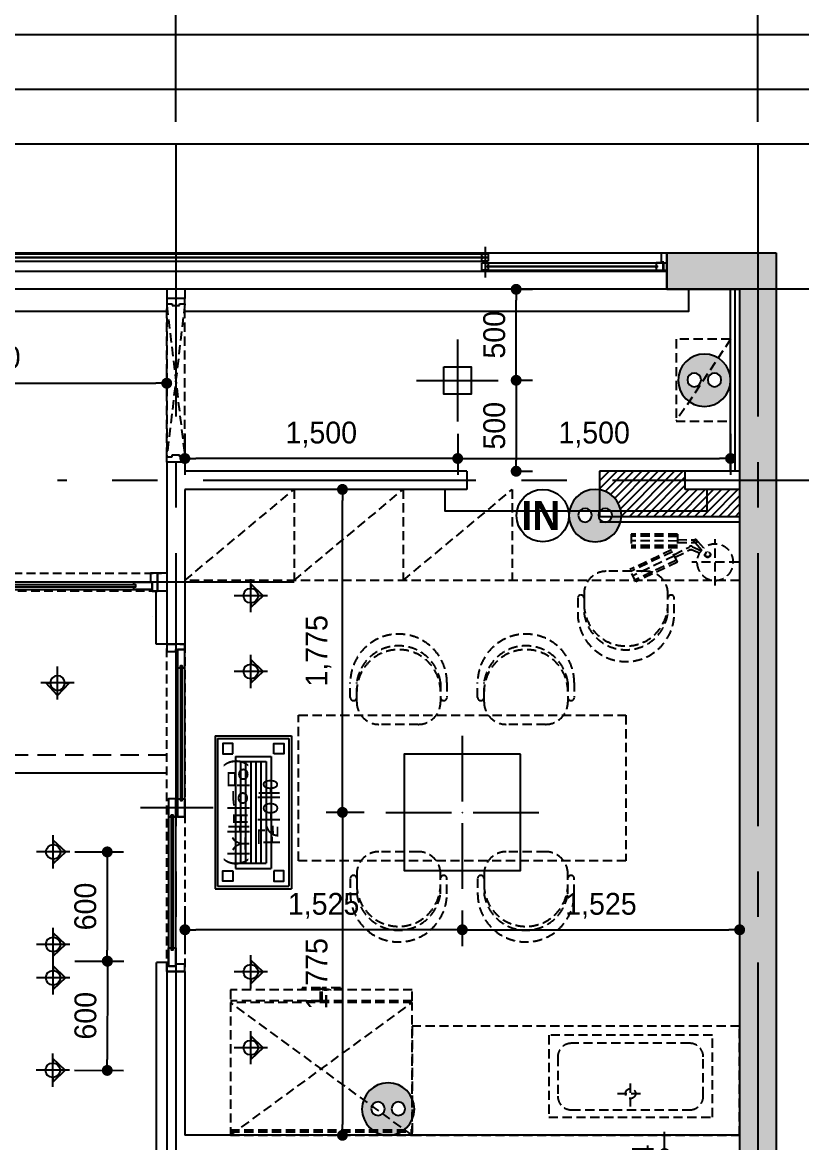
# Model space of a CAD drawing. Header units: millimetres. Extents: x -224448 to 1592092, y -164641 to 319001.
# Drawn here: x 165381 to 169665, y 159510 to 165667 of the extents above; entities that cross this region are included whole.
import ezdxf

# ---------------------------------------------------------------- set-up
doc = ezdxf.new("R2010")
doc.units = ezdxf.units.MM
for name, pattern in [('CENTER2', [1.125, 0.75, -0.125, 0.125, -0.125]), ('DH-HID2', [1.2, 0.8, -0.4]), ('HIDDEN', [9.525, 6.35, -3.175]), ('HIDDENX2', [19.05, 12.7, -6.35])]:
    doc.linetypes.add(name, pattern=pattern)
doc.layers.get('Defpoints').update_dxf_attribs({"color": 35})
for name, color, linetype in [('ARREA', 1, 'Continuous'), ('CO-DO-FR', 7, 'Continuous'), ('CO-DOOR', 8, 'Continuous'), ('DIM', 3, 'Continuous'), ('I-LIGHT', 1, 'Continuous'), ('I_CON', 2, 'Continuous'), ('I_FUR', 6, 'Continuous'), ('I_HAT', 8, 'Continuous'), ('I_TXT', 7, 'Continuous'), ('I_WALL', 3, 'Continuous'), ('I_WIN', 5, 'Continuous')]:
    doc.layers.add(name, color=color, linetype=linetype)
doc.styles.add('HY울릉도', font='')
doc.styles.add('IABU-글꼴스타일', font='')
doc.styles.add('맑은고딕', font='malgun.ttf')
doc.styles.get('HY울릉도').set_extended_font_data('HY울릉도L')
doc.styles.get('IABU-글꼴스타일').set_extended_font_data('HY울릉도L')
doc.linetypes.add('BATTING', pattern='A,0.00254,-2.54,[134,ltypeshp.shx,S=2.54,R=0,X=-2.54,Y=0],-5.08,[134,ltypeshp.shx,S=2.54,R=180,X=2.54,Y=0],-2.54', length=10.16254)
doc.dimstyles.new('IABC-100 (SUB)', dxfattribs={"dimscale": 60, "dimtxt": 2, "dimasz": 1, "dimexe": 1.5, "dimexo": 2, "dimgap": 1, "dimtad": 1, "dimdec": 0, "dimdsep": 46, "dimlunit": 6, "dimtxsty": 'IABU-글꼴스타일', "dimblk": '1234_Dot', "dimcen": 1, "dimclrd": 4, "dimclre": 4, "dimclrt": 7, "dimadec": 0, "dimazin": 0, "dimtfac": 1, "dimtdec": 0, "dimtix": 1, "dimtmove": 2, "dimatfit": 3, "dimldrblk": '1234_Dot', "dimfxl": 2, "dimtolj": 1, "dimtzin": 0, "dimarcsym": 0})

# ---------------------------------------------------------------- blocks, each defined once
blk = doc.blocks.new('1234_Dot')
at = {"color": 0, "linetype": 'ByBlock', "lineweight": -2}
blk.add_line((-0.5, 0), (-1, 0), dxfattribs=at)
at = {"color": 0, "linetype": 'ByBlock', "const_width": 0.5}
blk.add_lwpolyline([(-0.25, 0, 1), (0.25, 0, 1)], format="xyb", close=True, dxfattribs=at)
blk = doc.blocks.new('*D414')
at = {"layer": 'Defpoints', "color": 0, "ltscale": 50, "transparency": 16777216}
for p in [(166224.9, 165900.5), (156924.9, 165000.5), (166224.9, 165000.5)]:
    blk.add_point(p, dxfattribs=at)
at = {"layer": 'DIM', "color": 4, "lineweight": -2, "ltscale": 50, "transparency": 16777216}
for p, q in [((156924.9, 165120.5), (156924.9, 165990.5)), ((166224.9, 165120.5), (166224.9, 165990.5)), ((156984.9, 165900.5), (166164.9, 165900.5))]:
    blk.add_line(p, q, dxfattribs=at)
at = {"layer": 'DIM', "color": 4, "lineweight": -2, "ltscale": 50, "transparency": 16777216, "xscale": 60, "yscale": 60, "zscale": 60, "rotation": 180}
blk.add_blockref('1234_Dot', (156924.9, 165900.5), dxfattribs=at)
at = {"layer": 'DIM', "color": 4, "lineweight": -2, "ltscale": 50, "transparency": 16777216, "xscale": 60, "yscale": 60, "zscale": 60}
blk.add_blockref('1234_Dot', (166224.9, 165900.5), dxfattribs=at)
at = {"layer": 'DIM', "color": 7, "ltscale": 50, "transparency": 16777216, "insert": (161574.9, 166031.9), "char_height": 120, "attachment_point": 5, "style": 'IABU-글꼴스타일'}
blk.add_mtext('\\A1;9,300', dxfattribs=at)
blk = doc.blocks.new('*D415')
at = {"layer": 'Defpoints', "color": 0, "ltscale": 50, "transparency": 16777216}
for p in [(169424.9, 165900.5), (166224.9, 165000.5), (169424.9, 165000.5)]:
    blk.add_point(p, dxfattribs=at)
at = {"layer": 'DIM', "color": 4, "lineweight": -2, "ltscale": 50, "transparency": 16777216}
for p, q in [((166224.9, 165120.5), (166224.9, 165990.5)), ((169424.9, 165120.5), (169424.9, 165990.5)), ((166284.9, 165900.5), (169364.9, 165900.5))]:
    blk.add_line(p, q, dxfattribs=at)
at = {"layer": 'DIM', "color": 4, "lineweight": -2, "ltscale": 50, "transparency": 16777216, "xscale": 60, "yscale": 60, "zscale": 60, "rotation": 180}
blk.add_blockref('1234_Dot', (166224.9, 165900.5), dxfattribs=at)
at = {"layer": 'DIM', "color": 4, "lineweight": -2, "ltscale": 50, "transparency": 16777216, "xscale": 60, "yscale": 60, "zscale": 60}
blk.add_blockref('1234_Dot', (169424.9, 165900.5), dxfattribs=at)
at = {"layer": 'DIM', "color": 7, "ltscale": 50, "transparency": 16777216, "insert": (167824.9, 166031.9), "char_height": 120, "attachment_point": 5, "style": 'IABU-글꼴스타일'}
blk.add_mtext('\\A1;3,200', dxfattribs=at)
blk = doc.blocks.new('dd')
at = {"layer": 'I_WIN', "linetype": 'Continuous'}
for p, q in [((15423.6, 19418.1), (15423.6, 19585.8)), ((10973.6, 19551.2), (16423.6, 19550.9)), ((15441.1, 19546.4), (15406.1, 19546.4)), ((15406.1, 19546.4), (15406.1, 19506.4)), ((15406.1, 19546.4), (16423.6, 19546.4)), ((15435.6, 19529.3), (15441.1, 19531.1)), ((15435.6, 19522.9), (15435.6, 19529.3)), ((16370.5, 19528.1), (15435.6, 19528.1)), ((15435.6, 19524.1), (16370.5, 19524.1)), ((15441.1, 19521.1), (15435.6, 19522.9)), ((15441.1, 19531.1), (15441.1, 19546.4)), ((15441.1, 19531.9), (15443.9, 19530.5)), ((15441.1, 19520.3), (15443.9, 19521.7)), ((15441.1, 19506.4), (15441.1, 19521.1)), ((15443.9, 19530.5), (15444.4, 19529.5)), ((15443.9, 19521.7), (15444.4, 19522.7)), ((15444.4, 19529.5), (15444.9, 19528.1)), ((15444.4, 19522.7), (15444.9, 19524.1)), ((16361.6, 19529.5), (16361.1, 19528.1)), ((16361.6, 19522.6), (16361.1, 19524.1)), ((16362.2, 19530.5), (16361.6, 19529.5)), ((16362.2, 19521.6), (16361.6, 19522.6)), ((16364.9, 19531.8), (16362.2, 19530.5)), ((16364.9, 19520.3), (16362.2, 19521.6)), ((16364.9, 19531.1), (16364.9, 19546.4)), ((16364.9, 19546.4), (16402.9, 19546.4)), ((16370.5, 19529.3), (16364.9, 19531.1)), ((16364.9, 19521.1), (16370.5, 19522.8)), ((16364.9, 19506.4), (16364.9, 19521.1)), ((16370.5, 19522.8), (16370.5, 19529.3)), ((16402.9, 19546.4), (16402.9, 19506.4)), ((16423.6, 19551.1), (16406.2, 19551.1)), ((16406.2, 19551.1), (16406.2, 19502.1)), ((11956.1, 19496), (15441.1, 19496)), ((15441.1, 19477.8), (11956.1, 19477.7)), ((11956.1, 19473.7), (15441.1, 19473.8)), ((11956.1, 19456), (15423.6, 19456)), ((15402.9, 19479.1), (15402.3, 19477.7)), ((15402.9, 19472.3), (15402.3, 19473.7)), ((15403.4, 19480.1), (15402.9, 19479.1)), ((15403.4, 19471.3), (15402.9, 19472.3)), ((15406.1, 19481.5), (15403.4, 19480.1)), ((15406.1, 19469.9), (15403.4, 19471.3)), ((15406.1, 19506.4), (15441.1, 19506.4)), ((15441.1, 19496.1), (15406.1, 19496.1)), ((15406.1, 19496.1), (15406.1, 19480.7)), ((15406.1, 19480.7), (15411.7, 19478.9)), ((15411.7, 19472.5), (15406.1, 19470.7)), ((15406.1, 19470.7), (15406.1, 19456.1)), ((15406.1, 19456.1), (15441.1, 19456.1)), ((15411.7, 19478.9), (15411.7, 19472.5)), ((15411.7, 19473.7), (15411.7, 19477.7)), ((15423.6, 19506.4), (16423.6, 19506.4)), ((15441.1, 19456.1), (15441.1, 19496.1)), ((16402.9, 19506.4), (16364.9, 19506.4)), ((16406.2, 19502.1), (16393.6, 19502.1)), ((16393.6, 19502.1), (16393.6, 19451.2)), ((11003.6, 19451.2), (16423.6, 19451.2)), ((16393.6, 19451.2), (16423.6, 19451.2))]:
    blk.add_line(p, q, dxfattribs=at)
blk = doc.blocks.new('*D416')
at = {"layer": 'Defpoints', "color": 0, "ltscale": 50, "transparency": 16777216}
for p in [(156924.9, 166200.5), (156924.9, 165000.5), (169424.9, 165000.5)]:
    blk.add_point(p, dxfattribs=at)
at = {"layer": 'DIM', "color": 4, "lineweight": -2, "ltscale": 50, "transparency": 16777216}
for p, q in [((156924.9, 165120.5), (156924.9, 166290.5)), ((169424.9, 165120.5), (169424.9, 166290.5)), ((169364.9, 166200.5), (156984.9, 166200.5))]:
    blk.add_line(p, q, dxfattribs=at)
at = {"layer": 'DIM', "color": 4, "lineweight": -2, "ltscale": 50, "transparency": 16777216, "xscale": 60, "yscale": 60, "zscale": 60, "rotation": 180}
blk.add_blockref('1234_Dot', (156924.9, 166200.5), dxfattribs=at)
at = {"layer": 'DIM', "color": 4, "lineweight": -2, "ltscale": 50, "transparency": 16777216, "xscale": 60, "yscale": 60, "zscale": 60}
blk.add_blockref('1234_Dot', (169424.9, 166200.5), dxfattribs=at)
at = {"layer": 'DIM', "color": 7, "ltscale": 50, "transparency": 16777216, "insert": (163174.9, 166331.9), "char_height": 120, "attachment_point": 5, "style": 'IABU-글꼴스타일'}
blk.add_mtext('\\A1;12,500', dxfattribs=at)
blk = doc.blocks.new('j 10')
at = {"layer": 'I_FUR', "color": 8, "linetype": 'HIDDEN', "ltscale": 8}
for p, q in [((300474.4, 48441.6), (300574.4, 48441.6)), ((300474.4, 48411.6), (300474.4, 48441.6)), ((300474.4, 48441.6), (300474.4, 48441.6)), ((300474.4, 48411.6), (300474.4, 47571.6)), ((300504.4, 48411.6), (300474.4, 48411.6)), ((300474.4, 47571.6), (300574.4, 48411.6)), ((300574.4, 47581.6), (300474.4, 48411.6)), ((300504.4, 48401.6), (300504.4, 48411.6)), ((300544.4, 48401.6), (300504.4, 48401.6)), ((300574.4, 48411.6), (300544.4, 48411.6)), ((300544.4, 48411.6), (300544.4, 48401.6)), ((300574.4, 48441.6), (300574.4, 48411.6)), ((300574.4, 47571.6), (300574.4, 48411.6)), ((300574.4, 48411.6), (300574.4, 47581.6)), ((300504.4, 47571.6), (300474.4, 47571.6)), ((300474.4, 47571.6), (300474.4, 47541.6)), ((300474.4, 47541.6), (300574.4, 47541.6)), ((300474.4, 47541.6), (300474.4, 47541.6)), ((300544.4, 47581.6), (300504.4, 47581.6)), ((300504.4, 47581.6), (300504.4, 47571.6)), ((300544.4, 47571.6), (300544.4, 47581.6)), ((300574.4, 47571.6), (300544.4, 47571.6)), ((300574.4, 47541.6), (300574.4, 47571.6))]:
    blk.add_line(p, q, dxfattribs=at)
blk = doc.blocks.new('J20')
at = {"layer": 'I-LIGHT', "color": 144}
for p, q in [((33370, 27039.1), (33370, 26619.1)), ((33370, 27039.1), (34210, 27039.1)), ((34210, 27039.1), (34210, 26619.1)), ((33384, 27025.1), (33384, 26633.1)), ((33384, 27025.1), (34196, 27025.1)), ((34196, 27025.1), (34196, 26633.1)), ((33482, 26927.1), (33482, 26731.1)), ((33482, 26927.1), (34098, 26927.1)), ((34098, 26927.1), (34098, 26731.1)), ((33510, 26899.1), (33510, 26759.1)), ((33510, 26899.1), (34070, 26899.1)), ((33510, 26899.1), (34070, 26899.1)), ((33510, 26871.1), (34070, 26871.1)), ((34070, 26899.1), (34070, 26759.1)), ((33510, 26843.1), (34070, 26843.1)), ((33510, 26815.1), (34070, 26815.1)), ((33510, 26787.1), (34070, 26787.1)), ((33482, 26731.1), (34098, 26731.1)), ((33510, 26759.1), (34070, 26759.1)), ((33510, 26759.1), (34070, 26759.1)), ((33510, 26759.1), (34070, 26759.1)), ((33510, 26759.1), (34070, 26759.1)), ((33510, 26731.1), (34070, 26731.1)), ((33370, 26619.1), (34210, 26619.1)), ((33384, 26633.1), (34196, 26633.1))]:
    blk.add_line(p, q, dxfattribs=at)
for points in [[(33468, 26941.1), (33412, 26941.1), (33412, 26997.1), (33468, 26997.1)], [(34112, 26941.1), (34168, 26941.1), (34168, 26997.1), (34112, 26997.1)], [(33468, 26717.1), (33412, 26717.1), (33412, 26661.1), (33468, 26661.1)], [(34112, 26717.1), (34168, 26717.1), (34168, 26661.1), (34112, 26661.1)]]:
    blk.add_lwpolyline(points, close=True, dxfattribs=at)
blk = doc.blocks.new('콘센트')
at = {"ltscale": 50}
h = blk.add_hatch(color=150, dxfattribs=at)
h.dxf.hatch_style = 1
edge = h.paths.add_edge_path()
edge.add_arc((-34286.2, -6087.5), 100, 0, 360)
edge = h.paths.add_edge_path(flags=16)
edge.add_arc((-34247.6, -6089), 26, 0, 360)
edge = h.paths.add_edge_path(flags=16)
edge.add_arc((-34324.9, -6089), 26, 0, 360)
at = {"color": 150, "ltscale": 50}
for centre, radius in [((-34286.2, -6087.5), 100), ((-34324.9, -6089), 26), ((-34247.6, -6089), 26)]:
    blk.add_circle(centre, radius, dxfattribs=at)
blk = doc.blocks.new('J5')
at = {"color": 150, "ltscale": 50}
blk.add_circle((302452, 41413.6), 72, dxfattribs=at)
at = {"color": 150, "ltscale": 50, "insert": (302500.4, 41414.1), "char_height": 80, "attachment_point": 6, "style": '맑은고딕'}
blk.add_mtext('{\\fPretendard Variable SemiBold|b0|i0|c129|p2;IN}', dxfattribs=at)
blk = doc.blocks.new('j51')
at = {"layer": 'I-LIGHT'}
for p, q in [((93551.1, 140906.4), (93551.1, 140546.4)), ((93131.1, 140486.4), (93491.1, 140486.4)), ((93551.1, 140486.4), (93550.1, 140486.4)), ((93551.1, 140487.4), (93551.1, 140485.4)), ((93551.1, 140486.4), (93552.1, 140486.4)), ((93611.1, 140486.4), (93971.1, 140486.4)), ((93551.1, 140426.4), (93551.1, 140066.4))]:
    blk.add_line(p, q, dxfattribs=at)
at = {"layer": 'I-LIGHT', "linetype": 'Continuous'}
blk.add_lwpolyline([(93871.1, 140806.4), (93231.1, 140806.4), (93231.1, 140166.4), (93871.1, 140166.4)], close=True, dxfattribs=at)
blk = doc.blocks.new('*D630')
at = {"layer": 'Defpoints', "color": 0, "ltscale": 50, "transparency": 16777216}
for p in [(166174.9, 163684), (164174.9, 163475.5), (166174.9, 163475.5)]:
    blk.add_point(p, dxfattribs=at)
at = {"layer": 'DIM', "color": 4, "lineweight": -2, "ltscale": 50, "transparency": 16777216}
for p, q in [((164174.9, 163595.5), (164174.9, 163774)), ((166174.9, 163595.5), (166174.9, 163774)), ((164234.9, 163684), (166114.9, 163684))]:
    blk.add_line(p, q, dxfattribs=at)
at = {"layer": 'DIM', "color": 4, "lineweight": -2, "ltscale": 50, "transparency": 16777216, "xscale": 60, "yscale": 60, "zscale": 60, "rotation": 180}
blk.add_blockref('1234_Dot', (164174.9, 163684), dxfattribs=at)
at = {"layer": 'DIM', "color": 4, "lineweight": -2, "ltscale": 50, "transparency": 16777216, "xscale": 60, "yscale": 60, "zscale": 60}
blk.add_blockref('1234_Dot', (166174.9, 163684), dxfattribs=at)
at = {"layer": 'DIM', "color": 7, "ltscale": 50, "transparency": 16777216, "insert": (165174.9, 163815.4), "char_height": 120, "attachment_point": 5, "style": 'IABU-글꼴스타일'}
blk.add_mtext('\\A1;2,000', dxfattribs=at)
blk = doc.blocks.new('*D641')
at = {"layer": 'Defpoints', "color": 0, "ltscale": 50, "transparency": 16777216}
for p in [(168504, 159450.5), (168912.5, 159450.5), (168504, 159376.4)]:
    blk.add_point(p, dxfattribs=at)
at = {"layer": 'DIM', "color": 4, "lineweight": -2, "ltscale": 50, "transparency": 16777216}
for p, q in [((168912.5, 159510.5), (168912.5, 159570.5)), ((168624, 159450.5), (169002.5, 159450.5)), ((168912.5, 159376.4), (168912.5, 159450.5)), ((168624, 159376.4), (169002.5, 159376.4)), ((168912.5, 159316.4), (168912.5, 159256.4))]:
    blk.add_line(p, q, dxfattribs=at)
at = {"layer": 'DIM', "color": 4, "lineweight": -2, "ltscale": 50, "transparency": 16777216, "xscale": 60, "yscale": 60, "zscale": 60}
for p, rotation in [((168912.5, 159450.5), 270), ((168912.5, 159376.4), 90)]:
    blk.add_blockref('1234_Dot', p, dxfattribs=dict(at, rotation=rotation))
at = {"layer": 'DIM', "color": 7, "ltscale": 50, "transparency": 16777216, "insert": (168792.5, 159413.5), "char_height": 120, "attachment_point": 5, "rotation": 90, "style": 'IABU-글꼴스타일'}
blk.add_mtext('\\A1;74', dxfattribs=at)
blk = doc.blocks.new('*D642')
at = {"layer": 'Defpoints', "color": 0, "ltscale": 50, "transparency": 16777216}
for p in [(167141, 163100.5), (167379.9, 163100.5), (167379.9, 161325.5)]:
    blk.add_point(p, dxfattribs=at)
at = {"layer": 'DIM', "color": 4, "lineweight": -2, "ltscale": 50, "transparency": 16777216}
for p, q in [((167259.9, 163100.5), (167051, 163100.5)), ((167141, 161385.5), (167141, 163040.5)), ((167259.9, 161325.5), (167051, 161325.5))]:
    blk.add_line(p, q, dxfattribs=at)
at = {"layer": 'DIM', "color": 4, "lineweight": -2, "ltscale": 50, "transparency": 16777216, "xscale": 60, "yscale": 60, "zscale": 60}
for p, rotation in [((167141, 163100.5), 90), ((167141, 161325.5), 270)]:
    blk.add_blockref('1234_Dot', p, dxfattribs=dict(at, rotation=rotation))
at = {"layer": 'DIM', "color": 7, "ltscale": 50, "transparency": 16777216, "insert": (167009.6, 162213), "char_height": 120, "attachment_point": 5, "rotation": 90, "style": 'IABU-글꼴스타일'}
blk.add_mtext('\\A1;1,775', dxfattribs=at)
blk = doc.blocks.new('*D643')
at = {"layer": 'Defpoints', "color": 0, "ltscale": 50, "transparency": 16777216}
for p in [(167379.9, 161325.5), (167141, 159550.5), (167379.9, 159550.5)]:
    blk.add_point(p, dxfattribs=at)
at = {"layer": 'DIM', "color": 4, "lineweight": -2, "ltscale": 50, "transparency": 16777216}
for p, q in [((167259.9, 161325.5), (167051, 161325.5)), ((167141, 161265.5), (167141, 159610.5)), ((167259.9, 159550.5), (167051, 159550.5))]:
    blk.add_line(p, q, dxfattribs=at)
at = {"layer": 'DIM', "color": 4, "lineweight": -2, "ltscale": 50, "transparency": 16777216, "xscale": 60, "yscale": 60, "zscale": 60}
for p, rotation in [((167141, 161325.5), 90), ((167141, 159550.5), 270)]:
    blk.add_blockref('1234_Dot', p, dxfattribs=dict(at, rotation=rotation))
at = {"layer": 'DIM', "color": 7, "ltscale": 50, "transparency": 16777216, "insert": (167009.6, 160438), "char_height": 120, "attachment_point": 5, "rotation": 90, "style": 'IABU-글꼴스타일'}
blk.add_mtext('\\A1;1,775', dxfattribs=at)
blk = doc.blocks.new('*D644')
at = {"layer": 'Defpoints', "color": 0, "ltscale": 50, "transparency": 16777216}
for p in [(167799.9, 160905.5), (169324.9, 160905.5), (169324.9, 160680.3)]:
    blk.add_point(p, dxfattribs=at)
at = {"layer": 'DIM', "color": 4, "lineweight": -2, "ltscale": 50, "transparency": 16777216}
for p, q in [((167799.9, 160785.5), (167799.9, 160590.3)), ((169324.9, 160785.5), (169324.9, 160590.3)), ((167859.9, 160680.3), (169264.9, 160680.3))]:
    blk.add_line(p, q, dxfattribs=at)
at = {"layer": 'DIM', "color": 4, "lineweight": -2, "ltscale": 50, "transparency": 16777216, "xscale": 60, "yscale": 60, "zscale": 60, "rotation": 180}
blk.add_blockref('1234_Dot', (167799.9, 160680.3), dxfattribs=at)
at = {"layer": 'DIM', "color": 4, "lineweight": -2, "ltscale": 50, "transparency": 16777216, "xscale": 60, "yscale": 60, "zscale": 60}
blk.add_blockref('1234_Dot', (169324.9, 160680.3), dxfattribs=at)
at = {"layer": 'DIM', "color": 7, "ltscale": 50, "transparency": 16777216, "insert": (168562.4, 160811.7), "char_height": 120, "attachment_point": 5, "style": 'IABU-글꼴스타일'}
blk.add_mtext('\\A1;1,525', dxfattribs=at)
blk = doc.blocks.new('*D645')
at = {"layer": 'Defpoints', "color": 0, "ltscale": 50, "transparency": 16777216}
for p in [(166274.9, 160905.5), (167799.9, 160905.5), (166274.9, 160680.3)]:
    blk.add_point(p, dxfattribs=at)
at = {"layer": 'DIM', "color": 4, "lineweight": -2, "ltscale": 50, "transparency": 16777216}
for p, q in [((166274.9, 160785.5), (166274.9, 160590.3)), ((167799.9, 160785.5), (167799.9, 160590.3)), ((167739.9, 160680.3), (166334.9, 160680.3))]:
    blk.add_line(p, q, dxfattribs=at)
at = {"layer": 'DIM', "color": 4, "lineweight": -2, "ltscale": 50, "transparency": 16777216, "xscale": 60, "yscale": 60, "zscale": 60, "rotation": 180}
blk.add_blockref('1234_Dot', (166274.9, 160680.3), dxfattribs=at)
at = {"layer": 'DIM', "color": 4, "lineweight": -2, "ltscale": 50, "transparency": 16777216, "xscale": 60, "yscale": 60, "zscale": 60}
blk.add_blockref('1234_Dot', (167799.9, 160680.3), dxfattribs=at)
at = {"layer": 'DIM', "color": 7, "ltscale": 50, "transparency": 16777216, "insert": (167037.4, 160811.7), "char_height": 120, "attachment_point": 5, "style": 'IABU-글꼴스타일'}
blk.add_mtext('\\A1;1,525', dxfattribs=at)
blk = doc.blocks.new('*D646')
at = {"layer": 'Defpoints', "color": 0, "ltscale": 50, "transparency": 16777216}
for p in [(167949.9, 163700.5), (167949.9, 163200.5), (168096.2, 163200.5)]:
    blk.add_point(p, dxfattribs=at)
at = {"layer": 'DIM', "color": 4, "lineweight": -2, "ltscale": 50, "transparency": 16777216}
for p, q in [((168069.9, 163700.5), (168186.2, 163700.5)), ((168096.2, 163640.5), (168096.2, 163260.5)), ((168069.9, 163200.5), (168186.2, 163200.5))]:
    blk.add_line(p, q, dxfattribs=at)
at = {"layer": 'DIM', "color": 4, "lineweight": -2, "ltscale": 50, "transparency": 16777216, "xscale": 60, "yscale": 60, "zscale": 60}
for p, rotation in [((168096.2, 163700.5), 90), ((168096.2, 163200.5), 270)]:
    blk.add_blockref('1234_Dot', p, dxfattribs=dict(at, rotation=rotation))
at = {"layer": 'DIM', "color": 7, "ltscale": 50, "transparency": 16777216, "insert": (167976.2, 163450.5), "char_height": 120, "attachment_point": 5, "rotation": 90, "style": 'IABU-글꼴스타일'}
blk.add_mtext('\\A1;500', dxfattribs=at)
blk = doc.blocks.new('*D647')
at = {"layer": 'Defpoints', "color": 0, "ltscale": 50, "transparency": 16777216}
for p in [(167949.9, 164200.5), (168096.2, 164200.5), (167949.9, 163700.5)]:
    blk.add_point(p, dxfattribs=at)
at = {"layer": 'DIM', "color": 4, "lineweight": -2, "ltscale": 50, "transparency": 16777216}
for p, q in [((168069.9, 164200.5), (168186.2, 164200.5)), ((168096.2, 163760.5), (168096.2, 164140.5)), ((168069.9, 163700.5), (168186.2, 163700.5))]:
    blk.add_line(p, q, dxfattribs=at)
at = {"layer": 'DIM', "color": 4, "lineweight": -2, "ltscale": 50, "transparency": 16777216, "xscale": 60, "yscale": 60, "zscale": 60}
for p, rotation in [((168096.2, 164200.5), 90), ((168096.2, 163700.5), 270)]:
    blk.add_blockref('1234_Dot', p, dxfattribs=dict(at, rotation=rotation))
at = {"layer": 'DIM', "color": 7, "ltscale": 50, "transparency": 16777216, "insert": (167976.2, 163950.5), "char_height": 120, "attachment_point": 5, "rotation": 90, "style": 'IABU-글꼴스타일'}
blk.add_mtext('\\A1;500', dxfattribs=at)
blk = doc.blocks.new('*D648')
at = {"layer": 'Defpoints', "color": 0, "ltscale": 50, "transparency": 16777216}
for p in [(166274.9, 163525.5), (167774.9, 163525.5), (166274.9, 163270.5)]:
    blk.add_point(p, dxfattribs=at)
at = {"layer": 'DIM', "color": 4, "lineweight": -2, "ltscale": 50, "transparency": 16777216}
for p, q in [((166274.9, 163405.5), (166274.9, 163180.5)), ((167774.9, 163405.5), (167774.9, 163180.5)), ((167714.9, 163270.5), (166334.9, 163270.5))]:
    blk.add_line(p, q, dxfattribs=at)
at = {"layer": 'DIM', "color": 4, "lineweight": -2, "ltscale": 50, "transparency": 16777216, "xscale": 60, "yscale": 60, "zscale": 60, "rotation": 180}
blk.add_blockref('1234_Dot', (166274.9, 163270.5), dxfattribs=at)
at = {"layer": 'DIM', "color": 4, "lineweight": -2, "ltscale": 50, "transparency": 16777216, "xscale": 60, "yscale": 60, "zscale": 60}
blk.add_blockref('1234_Dot', (167774.9, 163270.5), dxfattribs=at)
at = {"layer": 'DIM', "color": 7, "ltscale": 50, "transparency": 16777216, "insert": (167024.9, 163402), "char_height": 120, "attachment_point": 5, "style": 'IABU-글꼴스타일'}
blk.add_mtext('\\A1;1,500', dxfattribs=at)
blk = doc.blocks.new('*D649')
at = {"layer": 'Defpoints', "color": 0, "ltscale": 50, "transparency": 16777216}
for p in [(167774.9, 163525.5), (169274.9, 163525.5), (169274.9, 163270.5)]:
    blk.add_point(p, dxfattribs=at)
at = {"layer": 'DIM', "color": 4, "lineweight": -2, "ltscale": 50, "transparency": 16777216}
for p, q in [((167774.9, 163405.5), (167774.9, 163180.5)), ((169274.9, 163405.5), (169274.9, 163180.5)), ((167834.9, 163270.5), (169214.9, 163270.5))]:
    blk.add_line(p, q, dxfattribs=at)
at = {"layer": 'DIM', "color": 4, "lineweight": -2, "ltscale": 50, "transparency": 16777216, "xscale": 60, "yscale": 60, "zscale": 60, "rotation": 180}
blk.add_blockref('1234_Dot', (167774.9, 163270.5), dxfattribs=at)
at = {"layer": 'DIM', "color": 4, "lineweight": -2, "ltscale": 50, "transparency": 16777216, "xscale": 60, "yscale": 60, "zscale": 60}
blk.add_blockref('1234_Dot', (169274.9, 163270.5), dxfattribs=at)
at = {"layer": 'DIM', "color": 7, "ltscale": 50, "transparency": 16777216, "insert": (168524.9, 163402), "char_height": 120, "attachment_point": 5, "style": 'IABU-글꼴스타일'}
blk.add_mtext('\\A1;1,500', dxfattribs=at)
blk = doc.blocks.new('J15')
at = {"layer": 'I-LIGHT', "color": 6, "ltscale": 50}
for p, q in [((319165, 48370), (319165, 47920)), ((318940, 48145), (319390, 48145))]:
    blk.add_line(p, q, dxfattribs=at)
blk.add_lwpolyline([(319090, 48220), (319240, 48220), (319240, 48070), (319090, 48070)], close=True, dxfattribs=at)
blk = doc.blocks.new('SP01')
at = {"layer": 'I-LIGHT'}
blk.add_hatch(color=1, dxfattribs=at).paths.add_polyline_path([(2182615.6, -1632809.5), (2182550.9, -1632878.3), (2182575.6, -1632878.3, -1), (2182655.6, -1632878.3), (2182680.2, -1632878.3)])
at = {"layer": 'I-LIGHT', "color": 1}
for p, q in [((2182615.6, -1632809.5), (2182550.9, -1632878.3)), ((2182615.6, -1632786.8), (2182615.6, -1632969.8)), ((2182615.6, -1632809.5), (2182680.2, -1632878.3)), ((2182707.1, -1632878.3), (2182524.1, -1632878.3)), ((2182550.9, -1632878.3), (2182575.6, -1632878.3)), ((2182655.6, -1632878.3), (2182680.2, -1632878.3))]:
    blk.add_line(p, q, dxfattribs=at)
at = {"layer": 'I-LIGHT', "color": 4}
blk.add_circle((2182615.6, -1632878.3), 40, dxfattribs=at)
blk = doc.blocks.new('*D1026')
at = {"layer": 'Defpoints', "color": 0, "ltscale": 50, "transparency": 16777216}
for p in [(165550.6, 161108.2), (165551.1, 160508), (165847.8, 160508)]:
    blk.add_point(p, dxfattribs=at)
at = {"layer": 'DIM', "color": 4, "lineweight": -2, "ltscale": 50, "transparency": 16777216}
for p, q in [((165670.6, 161108.2), (165937.8, 161108.2)), ((165847.8, 161048.2), (165847.8, 160568)), ((165671.1, 160508), (165937.8, 160508))]:
    blk.add_line(p, q, dxfattribs=at)
at = {"layer": 'DIM', "color": 4, "lineweight": -2, "ltscale": 50, "transparency": 16777216, "xscale": 60, "yscale": 60, "zscale": 60}
for p, rotation in [((165847.8, 161108.2), 90), ((165847.8, 160508), 270)]:
    blk.add_blockref('1234_Dot', p, dxfattribs=dict(at, rotation=rotation))
at = {"layer": 'DIM', "color": 7, "ltscale": 50, "transparency": 16777216, "insert": (165727.8, 160808.1), "char_height": 120, "attachment_point": 5, "rotation": 90, "style": 'IABU-글꼴스타일'}
blk.add_mtext('\\A1;600', dxfattribs=at)
blk = doc.blocks.new('*D1027')
at = {"layer": 'Defpoints', "color": 0, "ltscale": 50, "transparency": 16777216}
for p in [(165549.9, 160508), (165548.6, 159908), (165847.8, 159907.3)]:
    blk.add_point(p, dxfattribs=at)
at = {"layer": 'DIM', "color": 4, "lineweight": -2, "ltscale": 50, "transparency": 16777216}
for p, q in [((165669.9, 160507.7), (165939.2, 160507.1)), ((165849.1, 160447.3), (165848, 159967.3)), ((165668.6, 159907.7), (165937.8, 159907.1))]:
    blk.add_line(p, q, dxfattribs=at)
at = {"layer": 'DIM', "color": 4, "lineweight": -2, "ltscale": 50, "transparency": 16777216, "xscale": 60, "yscale": 60, "zscale": 60}
for p, rotation in [((165849.2, 160507.3), 89.86891897967998), ((165847.8, 159907.3), 269.86891897968)]:
    blk.add_blockref('1234_Dot', p, dxfattribs=dict(at, rotation=rotation))
at = {"layer": 'DIM', "color": 7, "ltscale": 50, "transparency": 16777216, "insert": (165728.5, 160207.6), "char_height": 120, "attachment_point": 5, "rotation": 89.86892, "style": 'IABU-글꼴스타일'}
blk.add_mtext('\\A1;600', dxfattribs=at)

msp = doc.modelspace()

# ---------------------------------------------------------------- hatches: boundary and pattern name
at = {"layer": 'I_HAT', "true_color": 0x000000}
h = msp.add_hatch(color=18, dxfattribs=at)
h.dxf.hatch_style = 1
h.paths.add_polyline_path([(169524.894, 159500.492), (169424.894, 159500.492), (169424.894, 159000.492), (169433.974, 159000.492), (169524.894, 159000.492)])
h.paths.add_polyline_path([(169424.894, 159500.492), (169324.894, 159500.492), (169324.894, 159350.492), (169324.894, 159000.492), (169424.894, 159000.492)])
h.paths.add_polyline_path([(169524.894, 163150.492), (169424.894, 163150.492), (169424.894, 159500.492), (169524.894, 159500.492)])
h.paths.add_polyline_path([(169424.894, 163150.492), (169324.894, 163150.492), (169324.894, 162150.492), (169324.894, 159500.492), (169424.894, 159500.492)])
h.paths.add_polyline_path([(169524.894, 164400.492), (169424.894, 164400.492), (169424.894, 164300.492), (169524.894, 164300.492)])
h.paths.add_polyline_path([(169424.894, 164400.492), (168924.894, 164400.492), (168924.894, 164300.492), (169424.894, 164300.492)])
h.paths.add_polyline_path([(169424.894, 164300.492), (168924.894, 164300.492), (168924.894, 164200.492), (169324.894, 164200.492), (169324.894, 163150.492), (169424.894, 163150.492)])
h.paths.add_polyline_path([(169524.894, 164200.492), (169524.894, 164300.492), (169424.894, 164300.492), (169424.894, 163150.492), (169524.894, 163150.492)])
at = {"layer": 'I_HAT'}
h = msp.add_hatch(dxfattribs=at)
h.set_pattern_fill('ANSI31', color=256, scale=10)
h.set_pattern_definition([(45, (33682.13, 10146.922), (-22.4506403, 22.4506403), [])])
h.paths.add_polyline_path([(162081.116, 159405.492), (161758.116, 159405.492), (161758.116, 158885.492), (162081.116, 158885.492)])
h.paths.add_polyline_path([(162078.116, 152780.492), (161758.116, 152780.492), (161758.116, 152600.492), (162078.116, 152600.492)])
h.paths.add_polyline_path([(162078.116, 152600.492), (161758.116, 152600.492), (161758.116, 152500.492), (162078.116, 152500.492)])
h.paths.add_polyline_path([(162078.116, 152500.412), (161758.116, 152500.412), (161758.116, 152495.728), (162078.116, 152495.728)])
h.paths.add_polyline_path([(162078.116, 152495.728), (161758.116, 152495.728), (161758.116, 152477.374), (162078.116, 152477.374)])
h.paths.add_polyline_path([(162078.116, 152477.374), (161758.116, 152477.374), (161758.116, 152473.374), (162078.116, 152473.374)])
h.paths.add_polyline_path([(162078.116, 152473.374), (161758.116, 152473.374), (161758.116, 152455.728), (162078.116, 152455.728)])
h.paths.add_polyline_path([(162078.116, 152455.728), (161758.116, 152455.728), (161758.116, 152400.492), (162078.116, 152400.492)])
h.paths.add_polyline_path([(161551.22, 155574.42), (161551.22, 156091.563), (161348.363, 156091.563), (161348.363, 155574.42)], flags=9)
h.paths.add_polyline_path([(161551.22, 152402.706), (161551.22, 152771.277), (161371.22, 152771.277), (161371.22, 152402.706)], flags=9)
h.paths.add_polyline_path([(169640.155, 158775.865), (170226.333, 158775.865), (170226.333, 158955.36), (169640.155, 158955.36)], flags=9)
h.paths.add_polyline_path([(167859.032, 158666.981), (168777.141, 158666.981), (168777.141, 159039.684), (167859.032, 159039.684)], flags=9)
h.paths.add_polyline_path([(167231.482, 163496.715), (168422.294, 163496.715), (168422.294, 163869.418), (167231.482, 163869.418)], flags=9)
h.paths.add_polyline_path([(161824.905, 163540.812), (162743.015, 163540.812), (162743.015, 163913.515), (161824.905, 163913.515)], flags=9)
h.paths.add_polyline_path([(164042.865, 154904.292), (164688.271, 154904.292), (164688.271, 155276.995), (164042.865, 155276.995)], flags=9)
h.paths.add_polyline_path([(163809.717, 154377.695), (164436.656, 154377.695), (164436.656, 154589.262), (163809.717, 154589.262)], flags=9)
h.paths.add_polyline_path([(163808.605, 154580.284), (165405.768, 154580.284), (165405.768, 154785.807), (163808.605, 154785.807)], flags=9)
h.paths.add_polyline_path([(159352.449, 160624.65), (160886.803, 160624.65), (160886.803, 161522.46), (159352.449, 161522.46)], flags=9)
h.paths.add_polyline_path([(157036.369, 157215.883), (158132.293, 157215.883), (158132.293, 157619.778), (157036.369, 157619.778)], flags=9)
h.paths.add_polyline_path([(165949.992, 157665.883), (167045.916, 157665.883), (167045.916, 158069.778), (165949.992, 158069.778)], flags=9)
h.paths.add_polyline_path([(168515.844, 153450.883), (169322.773, 153450.883), (169322.773, 153854.777), (168515.844, 153854.777)], flags=9)
h.paths.add_polyline_path([(167700.866, 152695.883), (168507.795, 152695.883), (168507.795, 153099.777), (167700.866, 153099.777)], flags=9)
h.paths.add_polyline_path([(168639.83, 163499.849), (169293.498, 163499.849), (169293.498, 163903.2), (168639.83, 163903.2)], flags=9)
h.paths.add_polyline_path([(167433.247, 161286.818), (168163.546, 161286.818), (168163.546, 161690.713), (167433.247, 161690.713)], flags=9)
h.paths.add_polyline_path([(159081.147, 162743.645), (160177.071, 162743.645), (160177.071, 163147.539), (159081.147, 163147.539)], flags=9)
h = msp.add_hatch(dxfattribs=at)
h.set_pattern_fill('ANSI31', color=256, scale=10)
h.set_pattern_definition([(45, (0, 33926.584), (-22.4506403, 22.4506403), [])])
h.paths.add_polyline_path([(169024.894, 163200.492), (168554.894, 163200.492), (168554.894, 163150.492), (169024.894, 163150.492)])
h.paths.add_polyline_path([(169024.894, 163150.492), (168554.894, 163150.492), (168554.894, 163098.474, -0.31841282), (168672.41, 162980.492), (169144.894, 162980.492), (169144.894, 163100.492), (169024.894, 163100.492)])
h.paths.add_polyline_path([(169324.894, 163100.492), (169144.894, 163100.492), (169144.894, 162980.492), (168672.41, 162980.492, -0.04174618), (168674.41, 162956.571, -0.01055831), (168674.282, 162950.492), (169324.894, 162950.492)])

# ---------------------------------------------------------------- linework, layer by layer
msp.add_line((166274.894, 162675.492), (166274.894, 162600.492))
at = {"color": 2}
msp.add_line((166124.894, 162640.492), (166146.884, 162640.492), dxfattribs=at)
at = {"color": 9}
msp.add_line((166174.894, 161540.492), (162151.087, 161540.492), dxfattribs=at)
at = {"layer": 'ARREA', "color": 1, "linetype": 'CENTER2', "ltscale": 2000}
for p, q in [((166224.894, 165000.492), (166224.894, 158850.492)), ((169424.894, 165000.492), (169424.894, 151900.492)), ((170124.894, 164200.492), (156224.894, 164200.492)), ((170124.894, 163150.492), (165574.894, 163150.492)), ((166874.894, 162590.492), (156224.894, 162590.492))]:
    msp.add_line(p, q, dxfattribs=at)
at = {"layer": 'CO-DO-FR'}
for p, q in [((166094.894, 162640.492), (166084.894, 162640.492)), ((166084.894, 162640.492), (166084.894, 162590.492)), ((166124.894, 162640.492), (166094.894, 162640.492)), ((166124.894, 162540.492), (166124.894, 162640.492)), ((166084.894, 162590.492), (166094.894, 162590.492)), ((166094.894, 162590.492), (166094.894, 162540.492)), ((166094.894, 162540.492), (166124.894, 162540.492)), ((166094.894, 162400.492), (166094.894, 162400.492)), ((166123.211, 162250.94), (166123.211, 162250.94)), ((166174.894, 162250.492), (166174.894, 162220.492)), ((166274.894, 162250.492), (166174.894, 162250.492)), ((166274.894, 162220.492), (166274.894, 162250.492)), ((166274.894, 162250.492), (166274.894, 162250.492)), ((166174.894, 162220.492), (166174.894, 162220.492)), ((166174.894, 162220.492), (166174.894, 162210.492)), ((166174.894, 162210.492), (166224.894, 162210.492)), ((166224.894, 162210.492), (166224.894, 162220.492)), ((166224.894, 162220.492), (166274.894, 162220.492)), ((166224.894, 160480.492), (166174.894, 160480.492)), ((166174.894, 160480.492), (166174.894, 160450.492)), ((166174.894, 160450.492), (166274.894, 160450.492)), ((166174.894, 160450.492), (166174.894, 160450.492)), ((166274.894, 160490.492), (166224.894, 160490.492)), ((166224.894, 160490.492), (166224.894, 160480.492)), ((166274.894, 160480.492), (166274.894, 160490.492)), ((166274.894, 160450.492), (166274.894, 160480.492)), ((166274.894, 160480.492), (166274.894, 160480.492))]:
    msp.add_line(p, q, dxfattribs=at)
at = {"layer": 'CO-DOOR', "color": 251}
msp.add_line((166429.894, 161350.492), (166029.894, 161350.492), dxfattribs=at)
at = {"layer": 'CO-DOOR', "color": 251, "linetype": 'DH-HID2', "ltscale": 60}
for points in [[(164324.894, 162540.492), (164324.894, 162640.492), (166124.894, 162640.492), (166124.894, 162540.492), (164324.894, 162540.492)], [(166174.894, 162250.492), (166274.894, 162250.492), (166274.894, 160450.492), (166174.894, 160450.492), (166174.894, 162250.492)]]:
    msp.add_lwpolyline(points, dxfattribs=at)
at = {"layer": 'CO-DOOR', "color": 251}
for points in [[(166094.894, 162590.492), (165174.894, 162590.492), (165174.894, 162550.492), (166094.894, 162550.492)], [(166234.894, 162220.492), (166234.894, 161300.492), (166274.894, 161300.492), (166274.894, 162220.492)], [(166224.894, 160480.492), (166224.894, 161400.492), (166184.894, 161400.492), (166184.894, 160480.492)]]:
    msp.add_lwpolyline(points, close=True, dxfattribs=at)
at = {"layer": 'CO-DOOR'}
for points in [[(165264.894, 162565.492), (166004.894, 162565.492), (166004.894, 162575.492), (165264.894, 162575.492)], [(165994.894, 162590.492), (166094.894, 162590.492), (166094.894, 162550.492), (165994.894, 162550.492), (165994.894, 162565.492), (166004.894, 162565.492), (166004.894, 162575.492), (165994.894, 162575.492), (165994.894, 162590.492)], [(166274.894, 162120.492), (166274.894, 162220.492), (166234.894, 162220.492), (166234.894, 162120.492), (166249.894, 162120.492), (166249.894, 162130.492), (166259.894, 162130.492), (166259.894, 162120.492), (166274.894, 162120.492)], [(166249.894, 162130.492), (166249.894, 161390.492), (166259.894, 161390.492), (166259.894, 162130.492)], [(166224.894, 161300.492), (166224.894, 161400.492), (166184.894, 161400.492), (166184.894, 161300.492), (166199.894, 161300.492), (166199.894, 161310.492), (166209.894, 161310.492), (166209.894, 161300.492), (166224.894, 161300.492)], [(166274.894, 161400.492), (166274.894, 161300.492), (166234.894, 161300.492), (166234.894, 161400.492), (166249.894, 161400.492), (166249.894, 161390.492), (166259.894, 161390.492), (166259.894, 161400.492), (166274.894, 161400.492)], [(166199.894, 161310.492), (166199.894, 160570.492), (166209.894, 160570.492), (166209.894, 161310.492)], [(166224.894, 160580.492), (166224.894, 160480.492), (166184.894, 160480.492), (166184.894, 160580.492), (166199.894, 160580.492), (166199.894, 160570.492), (166209.894, 160570.492), (166209.894, 160580.492), (166224.894, 160580.492)]]:
    msp.add_lwpolyline(points, close=True, dxfattribs=at)
at = {"layer": 'Defpoints'}
for points in [[(155624.894, 165600.492), (170724.894, 165600.492), (170724.894, 151300.492), (155624.894, 151300.492)], [(155924.894, 165300.492), (170424.894, 165300.492), (170424.894, 151600.492), (155924.894, 151600.492)], [(156224.894, 165000.492), (170124.894, 165000.492), (170124.894, 151900.492), (156224.894, 151900.492)]]:
    msp.add_lwpolyline(points, close=True, dxfattribs=at)
at = {"layer": 'I_CON', "color": 2}
for p, q in [((168924.894, 164400.492), (169524.894, 164400.492)), ((169524.894, 164400.492), (169524.894, 164200.492)), ((168924.894, 164200.492), (169324.894, 164200.492)), ((169324.894, 164200.492), (169324.894, 162150.492)), ((169524.894, 164200.492), (169524.894, 159000.492)), ((169324.894, 162150.492), (169324.894, 159350.492))]:
    msp.add_line(p, q, dxfattribs=at)
at = {"layer": 'I_CON'}
msp.add_lwpolyline([(168924.894, 164200.492), (168924.894, 164400.492)], dxfattribs=at)
at = {"layer": 'I_FUR', "color": 8, "linetype": 'BATTING', "ltscale": 2.4}
msp.add_line((169299.894, 163200.492), (169299.894, 164200.492), dxfattribs=at)
at = {"layer": 'I_FUR', "color": 8, "linetype": 'HIDDEN', "ltscale": 8}
for p, q in [((169274.894, 163925.492), (168974.894, 163475.492)), ((166274.894, 162600.492), (166874.894, 163100.492)), ((166874.894, 163100.492), (166874.894, 162600.492)), ((166874.894, 162600.492), (167474.894, 163100.492)), ((167474.894, 163100.492), (167474.894, 162600.492)), ((167474.894, 162600.492), (168074.894, 163100.492)), ((168074.894, 163100.492), (168074.894, 162600.492)), ((168728.847, 162854.784), (168728.775, 162779.784)), ((168982.846, 162853.09), (168728.846, 162853.336)), ((168982.847, 162854.538), (168728.847, 162854.784)), ((168982.847, 162854.538), (168982.775, 162779.538)), ((168982.786, 162791.428), (168728.786, 162791.674)), ((168982.811, 162817.038), (168728.811, 162817.284)), ((168982.836, 162842.648), (168728.836, 162842.894)), ((168982.842, 162849.228), (168728.842, 162849.474)), ((168982.804, 162809.396), (169075.927, 162809.305)), ((168982.818, 162824.395), (169076.486, 162824.305)), ((169081.92, 162806.599), (169134.866, 162746.63)), ((169092.804, 162816.935), (169146.294, 162756.35)), ((169189.907, 162572.76), (169190.154, 162827.909)), ((168950.502, 162769.031), (168721.289, 162659.589)), ((168955.625, 162758.302), (168726.412, 162648.859)), ((168982.775, 162779.538), (168728.775, 162779.784)), ((168982.776, 162780.986), (168728.776, 162781.232)), ((168982.78, 162784.848), (168728.78, 162785.094)), ((168966.66, 162735.191), (168737.447, 162625.748)), ((168982.818, 162701.35), (168950.502, 162769.031)), ((168963.333, 162741.912), (169047.282, 162783.461)), ((168969.987, 162728.469), (169053.447, 162769.776)), ((169060.019, 162770.014), (169134.101, 162739.826)), ((169065.175, 162784.111), (169140.018, 162753.612)), ((168977.695, 162712.08), (168748.482, 162602.637)), ((168982.818, 162701.35), (168753.605, 162591.908)), ((169317.605, 162700.211), (169062.455, 162700.458)), ((168753.605, 162591.908), (168721.289, 162659.589)), ((169324.894, 162600.492), (166274.894, 162600.492)), ((167019.894, 160350.492), (166524.894, 160350.492)), ((166524.894, 160350.492), (166524.894, 160290.492)), ((167019.894, 160360.492), (166919.894, 160360.492)), ((166919.894, 160360.492), (166919.894, 160350.492)), ((167019.894, 160350.492), (167019.894, 160360.492)), ((167019.894, 160290.492), (167019.894, 160350.492)), ((167129.894, 160360.492), (167029.894, 160360.492)), ((167029.894, 160350.492), (167029.894, 160360.492)), ((167524.894, 160350.492), (167029.894, 160350.492)), ((167029.894, 160290.492), (167029.894, 160350.492)), ((167129.894, 160360.492), (167129.894, 160350.492)), ((167524.894, 160290.492), (167524.894, 160350.492)), ((167019.894, 160290.492), (166524.894, 160290.492)), ((166524.894, 159550.492), (167524.894, 160280.492)), ((167524.894, 159550.492), (166524.894, 160280.492)), ((167524.894, 160280.492), (166524.894, 160280.492)), ((166524.894, 160280.492), (166524.894, 159550.492)), ((167524.894, 160290.492), (167029.894, 160290.492)), ((167524.894, 159550.492), (167524.894, 160280.492)), ((169049.894, 160056.217), (168399.894, 160056.217)), ((168324.894, 159981.217), (168324.894, 159765.492)), ((169124.894, 159765.492), (169124.894, 159981.217)), ((168724.894, 159708.182), (168724.894, 159852.182)), ((168652.894, 159780.182), (168796.894, 159780.182)), ((168399.894, 159690.492), (169049.894, 159690.492)), ((166524.894, 159580.492), (167524.894, 159580.492)), ((166524.894, 159570.492), (167524.894, 159570.492)), ((166524.894, 159550.492), (167524.894, 159550.492))]:
    msp.add_line(p, q, dxfattribs=at)
at = {"layer": 'I_FUR', "color": 8, "linetype": 'HIDDENX2', "ltscale": 8}
msp.add_line((166174.894, 161640.492), (162171.116, 161640.492), dxfattribs=at)
at = {"layer": 'I_FUR', "color": 6, "linetype": 'Continuous'}
for points in [[(157304.894, 164200.492), (157304.894, 164080.492), (166174.894, 164080.492)], [(166274.894, 164080.492), (169044.894, 164080.492), (169044.894, 164200.492)], [(169144.894, 163100.492), (169144.894, 162980.492), (167704.894, 162980.492), (167704.894, 163100.492)]]:
    msp.add_lwpolyline(points, dxfattribs=at)
at = {"layer": 'I_FUR', "color": 8, "linetype": 'HIDDEN', "ltscale": 8}
for points in [[(169274.894, 163925.492), (168974.894, 163925.492), (168974.894, 163475.492), (169274.894, 163475.492)], [(168699.894, 161859.316), (168699.894, 161059.316), (166899.894, 161059.316), (166899.894, 161859.316)], [(169324.894, 160150.492), (167524.894, 160150.492), (167524.894, 159550.492), (169324.894, 159550.492)], [(168274.894, 160100.492), (168274.894, 159650.492), (169174.894, 159650.492), (169174.894, 160100.492)]]:
    msp.add_lwpolyline(points, close=True, dxfattribs=at)
for points in [[(168591.602, 162650.492, 0.41421331), (168469.369, 162528.259), (168469.385, 162502.722, 1.00149593), (168434.347, 162502.722), (168434.332, 162419.853, 0.99957112), (168965.457, 162419.853), (168965.457, 162502.722, 1.00149593), (168930.42, 162502.722), (168930.419, 162528.259, 0.41421324), (168808.186, 162650.492)], [(167341.602, 161809.316, -0.41421331), (167219.369, 161931.549), (167219.385, 161957.086, -1.00149593), (167184.347, 161957.086), (167184.332, 162039.955, -0.99957112), (167715.457, 162039.955), (167715.457, 161957.086, -1.00149593), (167680.42, 161957.086), (167680.419, 161931.549, -0.41421324), (167558.186, 161809.316)], [(168041.602, 161809.316, -0.41421331), (167919.369, 161931.549), (167919.385, 161957.086, -1.00149593), (167884.347, 161957.086), (167884.332, 162039.955, -0.99957112), (168415.457, 162039.955), (168415.457, 161957.086, -1.00149593), (168380.42, 161957.086), (168380.419, 161931.549, -0.41421324), (168258.186, 161809.316)], [(167341.602, 161109.316, 0.41421331), (167219.369, 160987.084), (167219.385, 160961.547, 1.00149593), (167184.347, 160961.547), (167184.332, 160878.677, 0.99957112), (167715.457, 160878.677), (167715.457, 160961.547, 1.00149593), (167680.42, 160961.547), (167680.419, 160987.083, 0.41421324), (167558.186, 161109.316)], [(168041.602, 161109.316, 0.41421331), (167919.369, 160987.084), (167919.385, 160961.547, 1.00149593), (167884.347, 160961.547), (167884.332, 160878.677, 0.99957112), (168415.457, 160878.677), (168415.457, 160961.547, 1.00149593), (168380.42, 160961.547), (168380.419, 160987.083, 0.41421324), (168258.186, 161109.316)]]:
    msp.add_lwpolyline(points, format="xyb", close=True, dxfattribs=at)
for points in [[(168469.385, 162502.722), (168469.369, 162419.966, 0.87109763), (168930.419, 162419.853), (168930.404, 162502.722)], [(167219.385, 161957.086), (167219.369, 162039.842, -0.87109763), (167680.419, 162039.955), (167680.404, 161957.086)], [(167919.385, 161957.086), (167919.369, 162039.842, -0.87109763), (168380.419, 162039.955), (168380.404, 161957.086)], [(167219.385, 160961.547), (167219.369, 160878.791, 0.87109763), (167680.419, 160878.677), (167680.404, 160961.547)], [(167919.385, 160961.547), (167919.369, 160878.791, 0.87109763), (168380.419, 160878.677), (168380.404, 160961.547)]]:
    msp.add_lwpolyline(points, format="xyb", dxfattribs=at)
for centre, radius in [((169082.811, 162816.559), 10), ((169082.811, 162816.559), 7), ((169148.996, 162741.596), 15), ((169148.996, 162741.596), 15), ((169148.996, 162741.596), 15), ((169148.996, 162741.596), 15), ((169148.996, 162741.596), 12), ((169148.996, 162741.596), 12), ((169148.996, 162741.596), 12), ((168724.894, 159780.182), 27.5)]:
    msp.add_circle(centre, radius, dxfattribs=at)
for centre, radius, start, end in [((169056.39, 162779.333), 10, 28.5420875, 155.6189463), ((169190.03, 162700.334), 100, 137.5906313, 128.9837133), ((169056.39, 162779.333), 10, 252.8853923, 291.2756416), ((168699.894, 162470.466), 230.525, 179.92131, 0.07869), ((167449.894, 161989.342), 230.525, 359.92131, 180.07869), ((168149.894, 161989.342), 230.525, 359.92131, 180.07869), ((167449.894, 160929.291), 230.525, 179.92131, 0.07869), ((168149.894, 160929.291), 230.525, 179.92131, 0.07869), ((168399.894, 159981.217), 75, 90, 180), ((169049.894, 159981.217), 75, 0, 90), ((168399.894, 159765.492), 75, 180, 270), ((169049.894, 159765.492), 75, 270, 0)]:
    msp.add_arc(centre, radius, start, end, dxfattribs=at)
at = {"layer": 'I_WALL'}
for p, q in [((166174.894, 164200.492), (166174.894, 164150.492)), ((166274.894, 164150.492), (166174.894, 164150.492)), ((166274.894, 164200.492), (166274.894, 164150.492)), ((169274.894, 163200.492), (169274.894, 164200.492)), ((166274.894, 163250.492), (166174.894, 163250.492)), ((166174.894, 163250.492), (166174.894, 162250.492)), ((166274.894, 163250.492), (166274.894, 163200.492)), ((167824.894, 163200.492), (166274.894, 163200.492)), ((169324.894, 163200.492), (168554.894, 163200.492)), ((168554.894, 163200.492), (168554.894, 162950.492)), ((167824.894, 163100.492), (166274.894, 163100.492)), ((166274.894, 163100.492), (166274.894, 162250.492)), ((169324.894, 163100.492), (169024.894, 163100.492)), ((169324.894, 162950.492), (168554.894, 162950.492)), ((169326.577, 162920.044), (168556.577, 162920.044)), ((166174.894, 162640.492), (166124.894, 162640.492)), ((166124.894, 162640.492), (166124.894, 162540.492)), ((166116.894, 162250.492), (166116.894, 162540.492)), ((166174.894, 162540.492), (166124.894, 162540.492)), ((166174.894, 162250.492), (166116.894, 162250.492)), ((166274.894, 162250.492), (166174.894, 162250.492)), ((166176.577, 160500.044), (166118.577, 160500.044)), ((166118.577, 159450.492), (166118.577, 160500.044)), ((166274.894, 160450.492), (166174.894, 160450.492)), ((166174.894, 160450.492), (166174.894, 159450.492)), ((166274.894, 160450.492), (166274.894, 159550.492)), ((169324.894, 159550.492), (166274.894, 159550.492))]:
    msp.add_line(p, q, dxfattribs=at)
for points in [[(167824.894, 163200.492), (167824.894, 163100.492)], [(169024.894, 163100.492), (169024.894, 163200.492)]]:
    msp.add_lwpolyline(points, dxfattribs=at)
at = {"layer": 'I_WIN'}
for points in [[(168924.894, 164200.492), (157424.894, 164200.492), (157424.894, 164400.492), (168924.894, 164400.492)], [(168924.894, 164200.492), (157424.894, 164200.492), (157424.894, 164300.492), (168924.894, 164300.492)]]:
    msp.add_lwpolyline(points, close=True, dxfattribs=at)

# ---------------------------------------------------------------- block references
at = {"xscale": -1, "rotation": 180}
msp.add_blockref('dd', (152501.271, 183851.675), dxfattribs=at)
at = {"xscale": -1.44, "yscale": 1.44, "zscale": 1.44, "rotation": 180}
for p in [(218503.062, 154934.546), (217902.578, 154190.626), (216764.578, 150928.546)]:
    msp.add_blockref('콘센트', p, dxfattribs=at)
msp.add_blockref('j51', (74248.832, 20839.105))
at = {"layer": 'I-LIGHT', "color": 1, "rotation": 269.9999999993634}
for p in [(1799515.194, 2345132.135), (1799515.194, 2344715.771), (1798428.956, 2343723.75), (1798428.27, 2343215.049), (1799515.194, 2343064.168), (1798428.27, 2343032.055), (1799515.194, 2342647.804), (1798426.897, 2342523.552)]:
    msp.add_blockref('SP01', p, dxfattribs=at)
at = {"layer": 'I-LIGHT', "color": 1, "xscale": -1, "rotation": 180.0000000006366}
msp.add_blockref('SP01', (-2017040.666, -1470841.708), dxfattribs=at)
at = {"layer": 'I_HAT', "rotation": 180}
msp.add_blockref('j 10', (466749.324, 211692.125), dxfattribs=at)
at = {"layer": 'I_HAT'}
msp.add_blockref('J15', (-151391.977, 115553.854), dxfattribs=at)
at = {"layer": 'I_HAT', "xscale": 2, "yscale": 2, "zscale": 2}
msp.add_blockref('J5', (-436661.587, 80129.305), dxfattribs=at)
at = {"layer": 'I_HAT', "xscale": -1, "rotation": 90}
msp.add_blockref('J20', (193480.015, 195115.491), dxfattribs=at)

# ---------------------------------------------------------------- texts
at = {"layer": 'I_TXT', "insert": (166636.923, 161325.492), "char_height": 100, "width": 840, "attachment_point": 5, "rotation": 270, "style": 'HY울릉도'}
msp.add_mtext('{\\fPretendard Variable Light|b0|i0|c129|p2;에어컨\\P(임의배치)}', dxfattribs=at)

# ---------------------------------------------------------------- dimensions: what is measured, and where the dimension line sits
at = {"layer": 'DIM', "ltscale": 50}
for base, p1, p2, picture, middle in [((156924.894, 166200.492), (169424.894, 165000.492), (156924.894, 165000.492), '*D416', (163174.894, 166331.92)), ((166224.894, 165900.492), (156924.894, 165000.492), (166224.894, 165000.492), '*D414', (161574.894, 166031.92)), ((169424.894, 165900.492), (166224.894, 165000.492), (169424.894, 165000.492), '*D415', (167824.894, 166031.92)), ((166174.894, 163683.967), (164174.894, 163475.492), (166174.894, 163475.492), '*D630', (165174.894, 163815.396)), ((166274.894, 163270.532), (167774.894, 163525.492), (166274.894, 163525.492), '*D648', (167024.894, 163401.961)), ((169274.894, 163270.532), (167774.894, 163525.492), (169274.894, 163525.492), '*D649', (168524.894, 163401.961)), ((166274.894, 160680.268), (167799.894, 160905.531), (166274.894, 160905.531), '*D645', (167037.394, 160811.697)), ((169324.894, 160680.268), (167799.894, 160905.531), (169324.894, 160905.531), '*D644', (168562.394, 160811.697))]:
    dim = msp.add_linear_dim(base=base, p1=p1, p2=p2, dimstyle='IABC-100 (SUB)', dxfattribs=at)
    dim.commit()
    dim.dimension.update_dxf_attribs({"geometry": picture, "text_midpoint": middle})
for base, p1, p2, picture, middle in [((168096.163, 164200.492), (167949.894, 163700.492), (167949.894, 164200.492), '*D647', (167976.163, 163950.492)), ((168096.163, 163200.492), (167949.894, 163700.492), (167949.894, 163200.492), '*D646', (167976.163, 163450.492)), ((167141.041, 163100.492), (167379.894, 161325.531), (167379.894, 163100.492), '*D642', (167009.612, 162213.012)), ((167141.041, 159550.492), (167379.894, 161325.531), (167379.894, 159550.492), '*D643', (167009.612, 160438.012)), ((165847.817, 160507.992), (165550.618, 161108.189), (165551.086, 160507.992), '*D1026', (165727.817, 160808.09)), ((168912.472, 159450.492), (168504, 159376.412), (168504, 159450.492), '*D641', (168792.472, 159413.452))]:
    dim = msp.add_linear_dim(base=base, p1=p1, p2=p2, angle=90, dimstyle='IABC-100 (SUB)', dxfattribs=at)
    dim.commit()
    dim.dimension.update_dxf_attribs({"geometry": picture, "text_midpoint": middle})
dim = msp.add_aligned_dim(p1=(165549.932, 160507.992), p2=(165548.559, 159907.991), distance=299.257, dimstyle='IABC-100 (SUB)', dxfattribs=at)
dim.commit()
dim.dimension.update_dxf_attribs({"geometry": '*D1027', "text_midpoint": (165728.502, 160207.581)})

doc.saveas('drawing.dxf')
